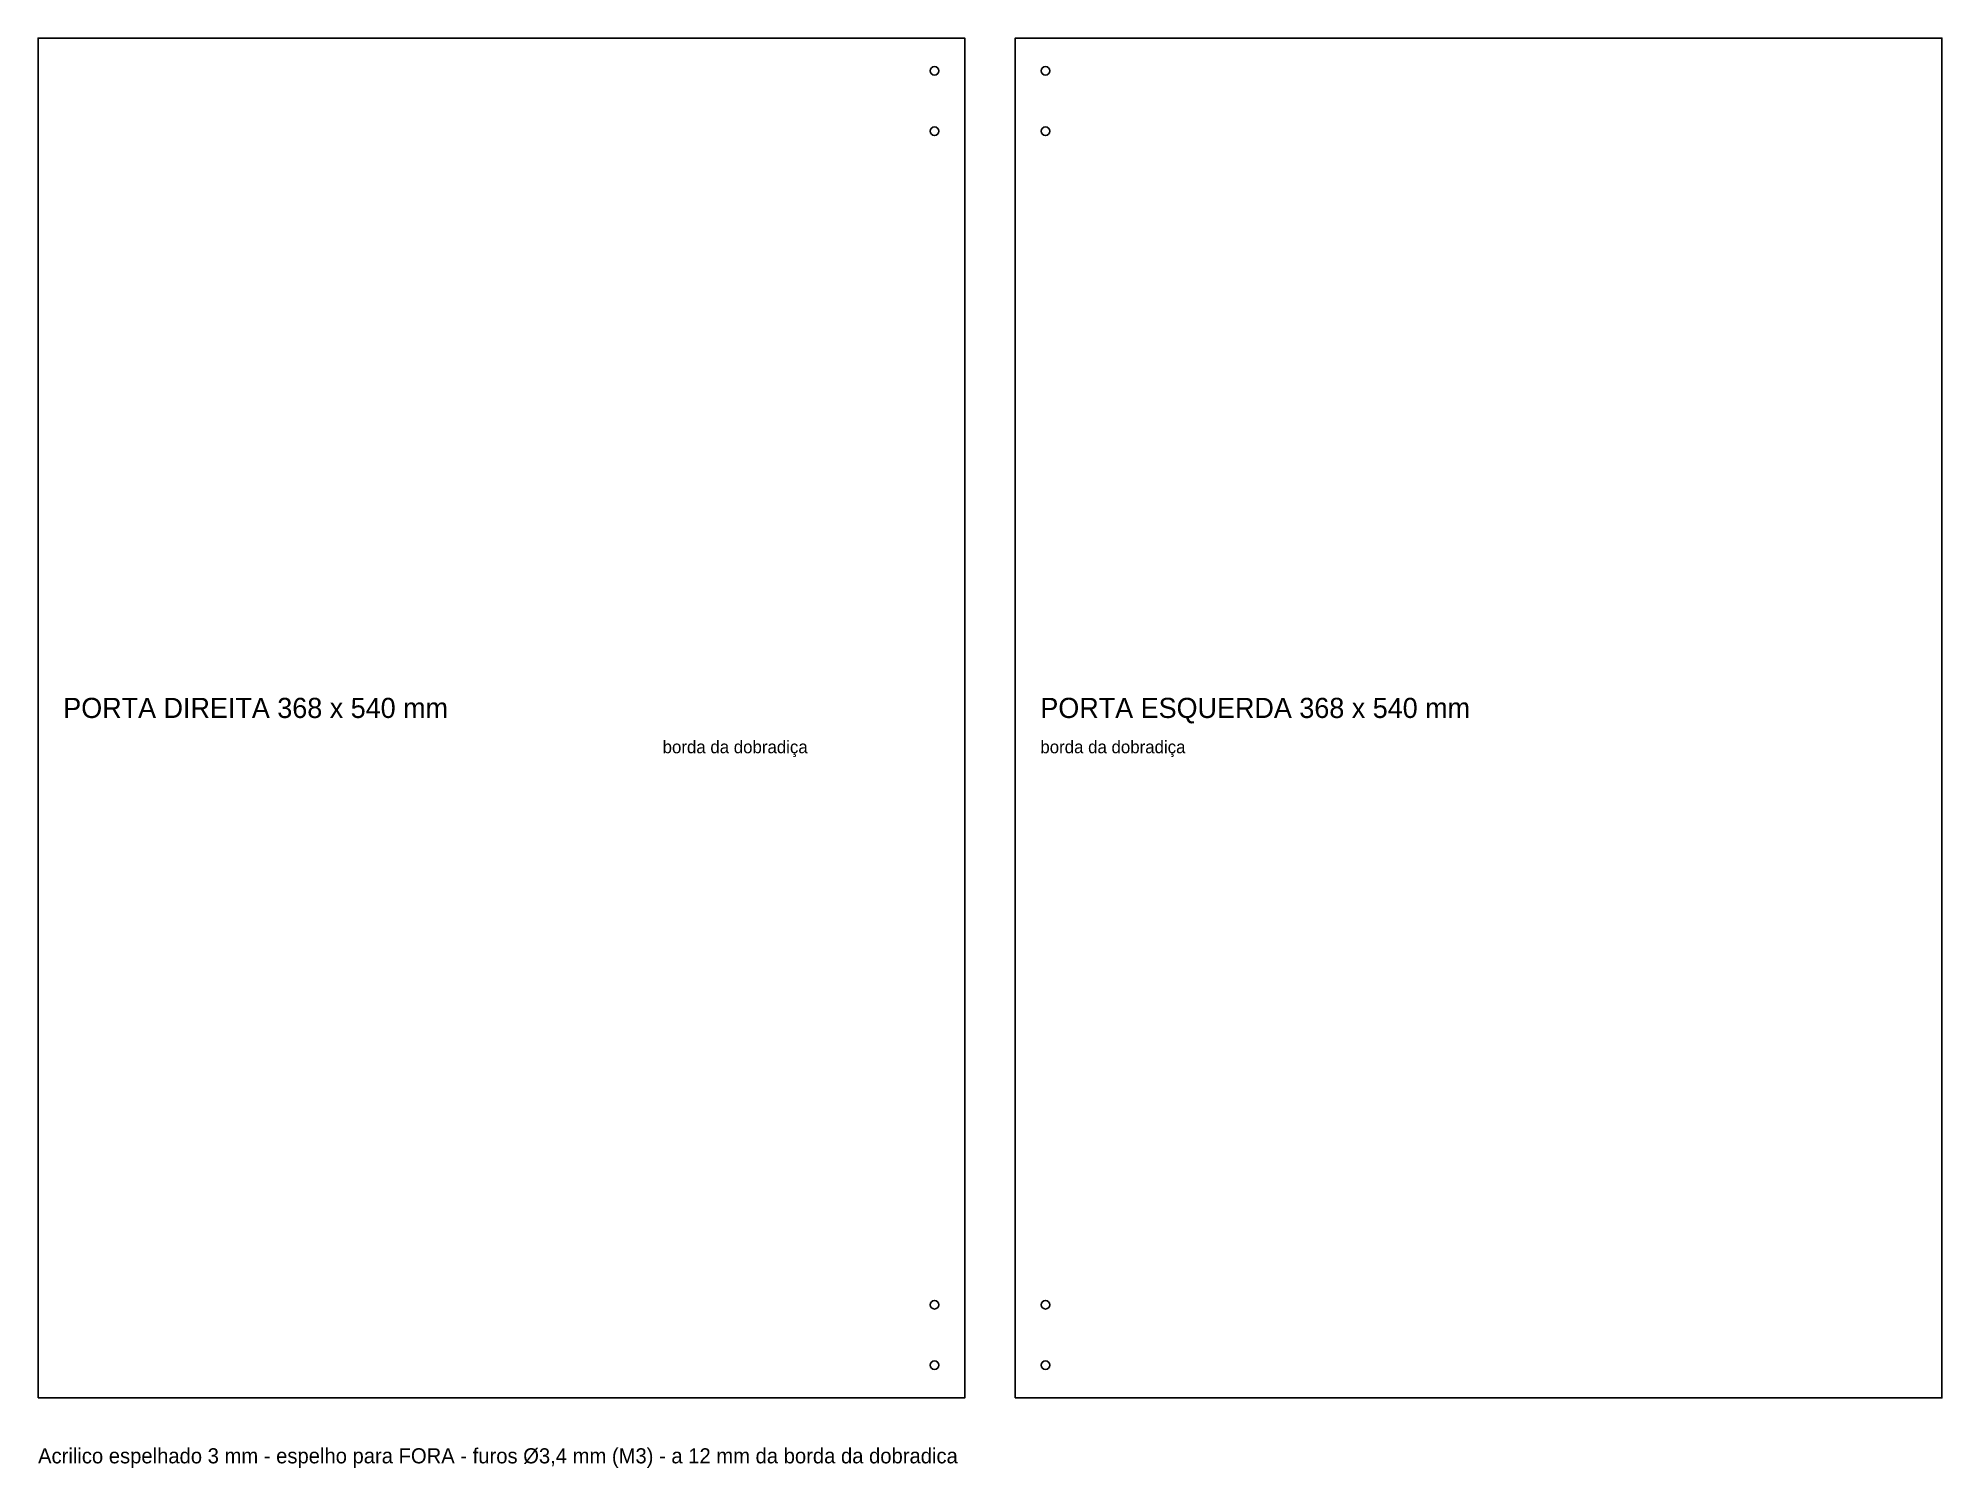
# Model space of a CAD drawing. Header units: millimetres. Extents: x 10 to 766, y -18 to 550.
import ezdxf

# ---------------------------------------------------------------- set-up
doc = ezdxf.new("R2010")
doc.units = ezdxf.units.MM
for name, color, linetype in [('CORTE', 1, 'Continuous'), ('FUROS', 5, 'Continuous'), ('TEXTO', 7, 'Continuous')]:
    doc.layers.add(name, color=color, linetype=linetype)

msp = doc.modelspace()

# ---------------------------------------------------------------- linework, layer by layer
at = {"layer": 'CORTE'}
for points in [[(10, 10), (378, 10), (378, 550), (10, 550)], [(398, 10), (766, 10), (766, 550), (398, 550)]]:
    msp.add_lwpolyline(points, close=True, dxfattribs=at)
at = {"layer": 'FUROS'}
for centre in [(366, 537), (410, 537), (366, 513), (410, 513), (366, 47), (410, 47), (366, 23), (410, 23)]:
    msp.add_circle(centre, 1.7, dxfattribs=at)

# ---------------------------------------------------------------- texts
at = {"layer": 'TEXTO'}
for s, height, p in [('PORTA DIREITA 368 x 540 mm', 8, (20, 280)), ('PORTA ESQUERDA 368 x 540 mm', 8, (408, 280)), ('borda da dobradiça', 5, (258, 266)), ('borda da dobradiça', 5, (408, 266)), ('Acrilico espelhado 3 mm - espelho para FORA - furos Ø3,4 mm (M3) - a 12 mm da borda da dobradica', 6, (10, -16))]:
    msp.add_text(s, height=height, dxfattribs=at).set_placement(p)

doc.saveas('drawing.dxf')
